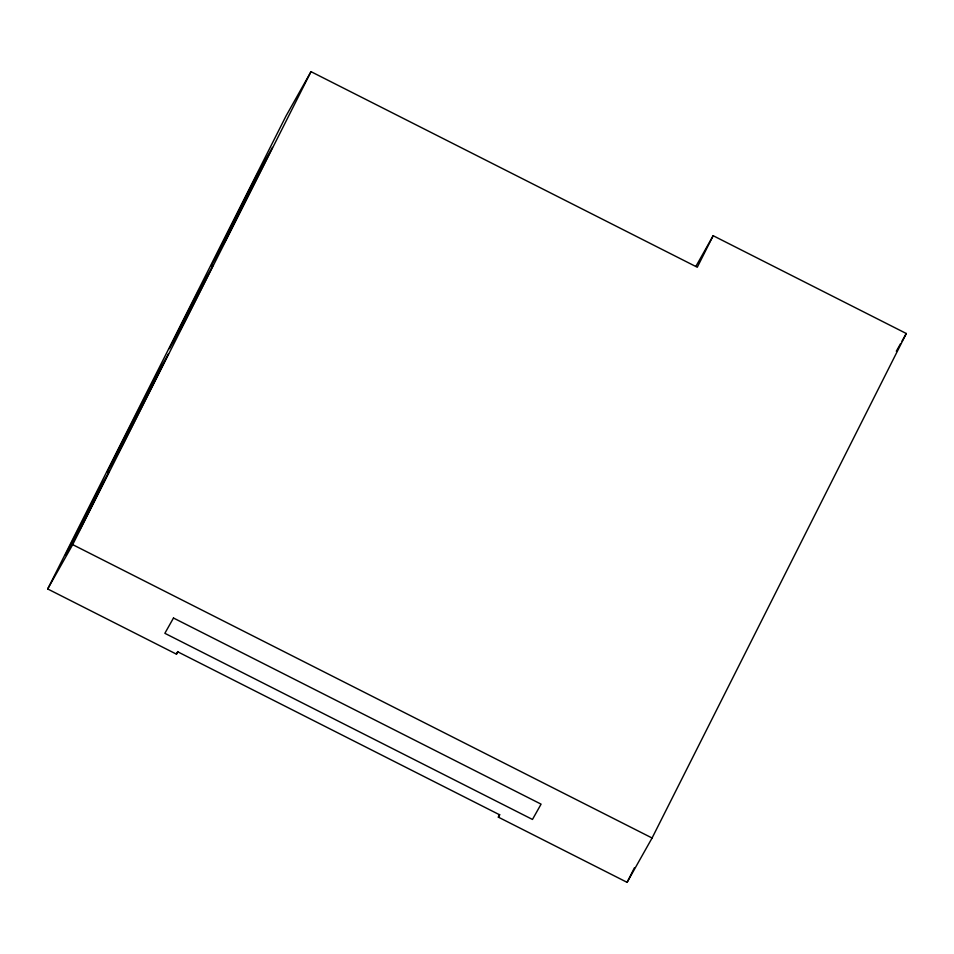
<?xml version="1.0" encoding="UTF-8"?>
<svg xmlns="http://www.w3.org/2000/svg" width="954" height="954" viewBox="0 0 954 954"><rect width="100%" height="100%" fill="white"/><g stroke="black" fill="none" stroke-linecap="round" stroke-linejoin="round"><path stroke-width="1.43" d="M498.346 817.149L499.657 814.823L177.766 651.82L176.454 654.158L47.7 588.964L286.021 115.994L311.004 71.657L697.279 267.239L713.163 235.71L906.3 333.506L652.083 838.006L627.1 882.343L498.346 817.149L499.669 814.525M47.7 588.964L72.683 544.627L311.004 71.657M176.454 654.158L177.778 651.534M627.1 882.343L634.482 867.711M696.038 266.118L713.163 235.71M896.307 351.239L900.588 343.643M902.019 341.103L906.3 333.506M72.683 544.627L652.083 838.006M94.052 498.274L65.456 555.037L80.792 527.812L109.388 471.049L94.052 498.274M153.153 380.98L107.075 472.421L122.422 445.196L168.5 353.755L153.153 380.98M198.027 291.948L169.418 348.699L184.766 321.474L213.362 264.723L198.027 291.948M257.127 174.642L211.049 266.083L226.384 238.858L272.462 147.417L257.127 174.642M173.485 618.013L164.863 633.313L532.463 819.45L541.085 804.15L173.485 618.013"/></g></svg>
